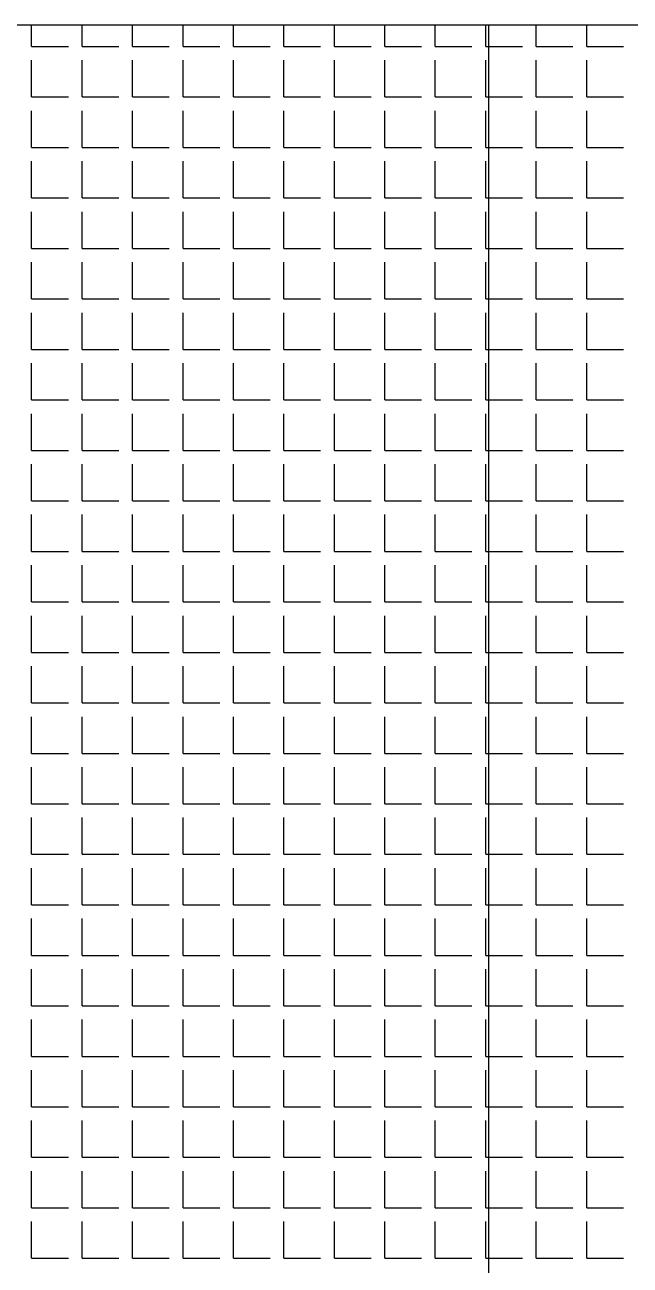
# Model space of a CAD drawing. Header units: millimetres. Extents: x -2063041 to -1932644, y 197605868 to 197643080.
# Drawn here: x -2046615.7 to -2046553.1, y 197627169.6 to 197627297.7 of the extents above; entities that cross this region are included whole.
import ezdxf

# ---------------------------------------------------------------- set-up
doc = ezdxf.new("R2010")
doc.units = ezdxf.units.MM
doc.layers.add('СКУД', color=7, linetype='Continuous')

msp = doc.modelspace()

# ---------------------------------------------------------------- linework, layer by layer
at = {"layer": 'СКУД', "color": 18, "true_color": 0x000000}
for p, q in [((-2046614.94, 197627295.48), (-2046614.94, 197627297.71)), ((-2046609.73, 197627295.48), (-2046609.73, 197627297.71)), ((-2046604.51, 197627295.48), (-2046604.51, 197627297.71)), ((-2046599.3, 197627295.48), (-2046599.3, 197627297.71)), ((-2046594.09, 197627295.48), (-2046594.09, 197627297.71)), ((-2046588.87, 197627295.48), (-2046588.87, 197627297.71)), ((-2046583.66, 197627295.48), (-2046583.66, 197627297.71)), ((-2046578.45, 197627295.48), (-2046578.45, 197627297.71)), ((-2046573.23, 197627295.48), (-2046573.23, 197627297.71)), ((-2046568.02, 197627295.48), (-2046568.02, 197627297.71)), ((-2046562.81, 197627295.48), (-2046562.81, 197627297.71)), ((-2046557.59, 197627295.48), (-2046557.59, 197627297.71)), ((-2046614.94, 197627295.48), (-2046611.15, 197627295.48)), ((-2046609.73, 197627295.48), (-2046605.93, 197627295.48)), ((-2046604.51, 197627295.48), (-2046600.72, 197627295.48)), ((-2046599.3, 197627295.48), (-2046595.51, 197627295.48)), ((-2046594.09, 197627295.48), (-2046590.29, 197627295.48)), ((-2046588.87, 197627295.48), (-2046585.08, 197627295.48)), ((-2046583.66, 197627295.48), (-2046579.87, 197627295.48)), ((-2046578.45, 197627295.48), (-2046574.65, 197627295.48)), ((-2046573.23, 197627295.48), (-2046569.44, 197627295.48)), ((-2046568.02, 197627295.48), (-2046567.69, 197627295.48)), ((-2046567.69, 197627295.48), (-2046564.23, 197627295.48)), ((-2046562.81, 197627295.48), (-2046559.01, 197627295.48)), ((-2046557.59, 197627295.48), (-2046553.8, 197627295.48)), ((-2046614.94, 197627290.27), (-2046614.94, 197627294.06)), ((-2046609.73, 197627290.27), (-2046609.73, 197627294.06)), ((-2046604.51, 197627290.27), (-2046604.51, 197627294.06)), ((-2046599.3, 197627290.27), (-2046599.3, 197627294.06)), ((-2046594.09, 197627290.27), (-2046594.09, 197627294.06)), ((-2046588.87, 197627290.27), (-2046588.87, 197627294.06)), ((-2046583.66, 197627290.27), (-2046583.66, 197627294.06)), ((-2046578.45, 197627290.27), (-2046578.45, 197627294.06)), ((-2046573.23, 197627290.27), (-2046573.23, 197627294.06)), ((-2046568.02, 197627290.27), (-2046568.02, 197627294.06)), ((-2046562.81, 197627290.27), (-2046562.81, 197627294.06)), ((-2046557.59, 197627290.27), (-2046557.59, 197627294.06)), ((-2046614.94, 197627290.27), (-2046611.15, 197627290.27)), ((-2046609.73, 197627290.27), (-2046605.93, 197627290.27)), ((-2046604.51, 197627290.27), (-2046600.72, 197627290.27)), ((-2046599.3, 197627290.27), (-2046595.51, 197627290.27)), ((-2046594.09, 197627290.27), (-2046590.29, 197627290.27)), ((-2046588.87, 197627290.27), (-2046585.08, 197627290.27)), ((-2046583.66, 197627290.27), (-2046579.87, 197627290.27)), ((-2046578.45, 197627290.27), (-2046574.65, 197627290.27)), ((-2046573.23, 197627290.27), (-2046569.44, 197627290.27)), ((-2046568.02, 197627290.27), (-2046567.69, 197627290.27)), ((-2046567.69, 197627290.27), (-2046564.23, 197627290.27)), ((-2046562.81, 197627290.27), (-2046559.01, 197627290.27)), ((-2046557.59, 197627290.27), (-2046553.8, 197627290.27)), ((-2046614.94, 197627285.05), (-2046614.94, 197627288.84)), ((-2046609.73, 197627285.05), (-2046609.73, 197627288.84)), ((-2046604.51, 197627285.05), (-2046604.51, 197627288.84)), ((-2046599.3, 197627285.05), (-2046599.3, 197627288.84)), ((-2046594.09, 197627285.05), (-2046594.09, 197627288.84)), ((-2046588.87, 197627285.05), (-2046588.87, 197627288.84)), ((-2046583.66, 197627285.05), (-2046583.66, 197627288.84)), ((-2046578.45, 197627285.05), (-2046578.45, 197627288.84)), ((-2046573.23, 197627285.05), (-2046573.23, 197627288.84)), ((-2046568.02, 197627285.05), (-2046568.02, 197627288.84)), ((-2046562.81, 197627285.05), (-2046562.81, 197627288.84)), ((-2046557.59, 197627285.05), (-2046557.59, 197627288.84)), ((-2046614.94, 197627285.05), (-2046611.15, 197627285.05)), ((-2046609.73, 197627285.05), (-2046605.93, 197627285.05)), ((-2046604.51, 197627285.05), (-2046600.72, 197627285.05)), ((-2046599.3, 197627285.05), (-2046595.51, 197627285.05)), ((-2046594.09, 197627285.05), (-2046590.29, 197627285.05)), ((-2046588.87, 197627285.05), (-2046585.08, 197627285.05)), ((-2046583.66, 197627285.05), (-2046579.87, 197627285.05)), ((-2046578.45, 197627285.05), (-2046574.65, 197627285.05)), ((-2046573.23, 197627285.05), (-2046569.44, 197627285.05)), ((-2046568.02, 197627285.05), (-2046567.69, 197627285.05)), ((-2046567.69, 197627285.05), (-2046564.23, 197627285.05)), ((-2046562.81, 197627285.05), (-2046559.01, 197627285.05)), ((-2046557.59, 197627285.05), (-2046553.8, 197627285.05)), ((-2046614.94, 197627279.84), (-2046614.94, 197627283.63)), ((-2046609.73, 197627279.84), (-2046609.73, 197627283.63)), ((-2046604.51, 197627279.84), (-2046604.51, 197627283.63)), ((-2046599.3, 197627279.84), (-2046599.3, 197627283.63)), ((-2046594.09, 197627279.84), (-2046594.09, 197627283.63)), ((-2046588.87, 197627279.84), (-2046588.87, 197627283.63)), ((-2046583.66, 197627279.84), (-2046583.66, 197627283.63)), ((-2046578.45, 197627279.84), (-2046578.45, 197627283.63)), ((-2046573.23, 197627279.84), (-2046573.23, 197627283.63)), ((-2046568.02, 197627279.84), (-2046568.02, 197627283.63)), ((-2046562.81, 197627279.84), (-2046562.81, 197627283.63)), ((-2046557.59, 197627279.84), (-2046557.59, 197627283.63)), ((-2046614.94, 197627279.84), (-2046611.15, 197627279.84)), ((-2046609.73, 197627279.84), (-2046605.93, 197627279.84)), ((-2046604.51, 197627279.84), (-2046600.72, 197627279.84)), ((-2046599.3, 197627279.84), (-2046595.51, 197627279.84)), ((-2046594.09, 197627279.84), (-2046590.29, 197627279.84)), ((-2046588.87, 197627279.84), (-2046585.08, 197627279.84)), ((-2046583.66, 197627279.84), (-2046579.87, 197627279.84)), ((-2046578.45, 197627279.84), (-2046574.65, 197627279.84)), ((-2046573.23, 197627279.84), (-2046569.44, 197627279.84)), ((-2046568.02, 197627279.84), (-2046567.69, 197627279.84)), ((-2046567.69, 197627279.84), (-2046564.23, 197627279.84)), ((-2046562.81, 197627279.84), (-2046559.01, 197627279.84)), ((-2046557.59, 197627279.84), (-2046553.8, 197627279.84)), ((-2046614.94, 197627274.63), (-2046614.94, 197627278.42)), ((-2046609.73, 197627274.63), (-2046609.73, 197627278.42)), ((-2046604.51, 197627274.63), (-2046604.51, 197627278.42)), ((-2046599.3, 197627274.63), (-2046599.3, 197627278.42)), ((-2046594.09, 197627274.63), (-2046594.09, 197627278.42)), ((-2046588.87, 197627274.63), (-2046588.87, 197627278.42)), ((-2046583.66, 197627274.63), (-2046583.66, 197627278.42)), ((-2046578.45, 197627274.63), (-2046578.45, 197627278.42)), ((-2046573.23, 197627274.63), (-2046573.23, 197627278.42)), ((-2046568.02, 197627274.63), (-2046568.02, 197627278.42)), ((-2046562.81, 197627274.63), (-2046562.81, 197627278.42)), ((-2046557.59, 197627274.63), (-2046557.59, 197627278.42)), ((-2046614.94, 197627274.63), (-2046611.15, 197627274.63)), ((-2046609.73, 197627274.63), (-2046605.93, 197627274.63)), ((-2046604.51, 197627274.63), (-2046600.72, 197627274.63)), ((-2046599.3, 197627274.63), (-2046595.51, 197627274.63)), ((-2046594.09, 197627274.63), (-2046590.29, 197627274.63)), ((-2046588.87, 197627274.63), (-2046585.08, 197627274.63)), ((-2046583.66, 197627274.63), (-2046579.87, 197627274.63)), ((-2046578.45, 197627274.63), (-2046574.65, 197627274.63)), ((-2046573.23, 197627274.63), (-2046569.44, 197627274.63)), ((-2046568.02, 197627274.63), (-2046567.69, 197627274.63)), ((-2046567.69, 197627274.63), (-2046564.23, 197627274.63)), ((-2046562.81, 197627274.63), (-2046559.01, 197627274.63)), ((-2046557.59, 197627274.63), (-2046553.8, 197627274.63)), ((-2046614.94, 197627269.41), (-2046614.94, 197627273.2)), ((-2046609.73, 197627269.41), (-2046609.73, 197627273.2)), ((-2046604.51, 197627269.41), (-2046604.51, 197627273.2)), ((-2046599.3, 197627269.41), (-2046599.3, 197627273.2)), ((-2046594.09, 197627269.41), (-2046594.09, 197627273.2)), ((-2046588.87, 197627269.41), (-2046588.87, 197627273.2)), ((-2046583.66, 197627269.41), (-2046583.66, 197627273.2)), ((-2046578.45, 197627269.41), (-2046578.45, 197627273.2)), ((-2046573.23, 197627269.41), (-2046573.23, 197627273.2)), ((-2046568.02, 197627269.41), (-2046568.02, 197627273.2)), ((-2046562.81, 197627269.41), (-2046562.81, 197627273.2)), ((-2046557.59, 197627269.41), (-2046557.59, 197627273.2)), ((-2046614.94, 197627269.41), (-2046611.15, 197627269.41)), ((-2046609.73, 197627269.41), (-2046605.93, 197627269.41)), ((-2046604.51, 197627269.41), (-2046600.72, 197627269.41)), ((-2046599.3, 197627269.41), (-2046595.51, 197627269.41)), ((-2046594.09, 197627269.41), (-2046590.29, 197627269.41)), ((-2046588.87, 197627269.41), (-2046585.08, 197627269.41)), ((-2046583.66, 197627269.41), (-2046579.87, 197627269.41)), ((-2046578.45, 197627269.41), (-2046574.65, 197627269.41)), ((-2046573.23, 197627269.41), (-2046569.44, 197627269.41)), ((-2046568.02, 197627269.41), (-2046567.69, 197627269.41)), ((-2046567.69, 197627269.41), (-2046564.23, 197627269.41)), ((-2046562.81, 197627269.41), (-2046559.01, 197627269.41)), ((-2046557.59, 197627269.41), (-2046553.8, 197627269.41)), ((-2046614.94, 197627264.2), (-2046614.94, 197627267.99)), ((-2046609.73, 197627264.2), (-2046609.73, 197627267.99)), ((-2046604.51, 197627264.2), (-2046604.51, 197627267.99)), ((-2046599.3, 197627264.2), (-2046599.3, 197627267.99)), ((-2046594.09, 197627264.2), (-2046594.09, 197627267.99)), ((-2046588.87, 197627264.2), (-2046588.87, 197627267.99)), ((-2046583.66, 197627264.2), (-2046583.66, 197627267.99)), ((-2046578.45, 197627264.2), (-2046578.45, 197627267.99)), ((-2046573.23, 197627264.2), (-2046573.23, 197627267.99)), ((-2046568.02, 197627264.2), (-2046568.02, 197627267.99)), ((-2046562.81, 197627264.2), (-2046562.81, 197627267.99)), ((-2046557.59, 197627264.2), (-2046557.59, 197627267.99)), ((-2046614.94, 197627264.2), (-2046611.15, 197627264.2)), ((-2046609.73, 197627264.2), (-2046605.93, 197627264.2)), ((-2046604.51, 197627264.2), (-2046600.72, 197627264.2)), ((-2046599.3, 197627264.2), (-2046595.51, 197627264.2)), ((-2046594.09, 197627264.2), (-2046590.29, 197627264.2)), ((-2046588.87, 197627264.2), (-2046585.08, 197627264.2)), ((-2046583.66, 197627264.2), (-2046579.87, 197627264.2)), ((-2046578.45, 197627264.2), (-2046574.65, 197627264.2)), ((-2046573.23, 197627264.2), (-2046569.44, 197627264.2)), ((-2046568.02, 197627264.2), (-2046567.69, 197627264.2)), ((-2046567.69, 197627264.2), (-2046564.23, 197627264.2)), ((-2046562.81, 197627264.2), (-2046559.01, 197627264.2)), ((-2046557.59, 197627264.2), (-2046553.8, 197627264.2)), ((-2046614.94, 197627258.99), (-2046614.94, 197627262.78)), ((-2046609.73, 197627258.99), (-2046609.73, 197627262.78)), ((-2046604.51, 197627258.99), (-2046604.51, 197627262.78)), ((-2046599.3, 197627258.99), (-2046599.3, 197627262.78)), ((-2046594.09, 197627258.99), (-2046594.09, 197627262.78)), ((-2046588.87, 197627258.99), (-2046588.87, 197627262.78)), ((-2046583.66, 197627258.99), (-2046583.66, 197627262.78)), ((-2046578.45, 197627258.99), (-2046578.45, 197627262.78)), ((-2046573.23, 197627258.99), (-2046573.23, 197627262.78)), ((-2046568.02, 197627258.99), (-2046568.02, 197627262.78)), ((-2046562.81, 197627258.99), (-2046562.81, 197627262.78)), ((-2046557.59, 197627258.99), (-2046557.59, 197627262.78)), ((-2046614.94, 197627258.99), (-2046611.15, 197627258.99)), ((-2046609.73, 197627258.99), (-2046605.93, 197627258.99)), ((-2046604.51, 197627258.99), (-2046600.72, 197627258.99)), ((-2046599.3, 197627258.99), (-2046595.51, 197627258.99)), ((-2046594.09, 197627258.99), (-2046590.29, 197627258.99)), ((-2046588.87, 197627258.99), (-2046585.08, 197627258.99)), ((-2046583.66, 197627258.99), (-2046579.87, 197627258.99)), ((-2046578.45, 197627258.99), (-2046574.65, 197627258.99)), ((-2046573.23, 197627258.99), (-2046569.44, 197627258.99)), ((-2046568.02, 197627258.99), (-2046567.69, 197627258.99)), ((-2046567.69, 197627258.99), (-2046564.23, 197627258.99)), ((-2046562.81, 197627258.99), (-2046559.01, 197627258.99)), ((-2046557.59, 197627258.99), (-2046553.8, 197627258.99)), ((-2046614.94, 197627253.77), (-2046614.94, 197627257.56)), ((-2046609.73, 197627253.77), (-2046609.73, 197627257.56)), ((-2046604.51, 197627253.77), (-2046604.51, 197627257.56)), ((-2046599.3, 197627253.77), (-2046599.3, 197627257.56)), ((-2046594.09, 197627253.77), (-2046594.09, 197627257.56)), ((-2046588.87, 197627253.77), (-2046588.87, 197627257.56)), ((-2046583.66, 197627253.77), (-2046583.66, 197627257.56)), ((-2046578.45, 197627253.77), (-2046578.45, 197627257.56)), ((-2046573.23, 197627253.77), (-2046573.23, 197627257.56)), ((-2046568.02, 197627253.77), (-2046568.02, 197627257.56)), ((-2046562.81, 197627253.77), (-2046562.81, 197627257.56)), ((-2046557.59, 197627253.77), (-2046557.59, 197627257.56)), ((-2046614.94, 197627253.77), (-2046611.15, 197627253.77)), ((-2046609.73, 197627253.77), (-2046605.93, 197627253.77)), ((-2046604.51, 197627253.77), (-2046600.72, 197627253.77)), ((-2046599.3, 197627253.77), (-2046595.51, 197627253.77)), ((-2046594.09, 197627253.77), (-2046590.29, 197627253.77)), ((-2046588.87, 197627253.77), (-2046585.08, 197627253.77)), ((-2046583.66, 197627253.77), (-2046579.87, 197627253.77)), ((-2046578.45, 197627253.77), (-2046574.65, 197627253.77)), ((-2046573.23, 197627253.77), (-2046569.44, 197627253.77)), ((-2046568.02, 197627253.77), (-2046567.69, 197627253.77)), ((-2046567.69, 197627253.77), (-2046564.23, 197627253.77)), ((-2046562.81, 197627253.77), (-2046559.01, 197627253.77)), ((-2046557.59, 197627253.77), (-2046553.8, 197627253.77)), ((-2046614.94, 197627248.56), (-2046614.94, 197627252.35)), ((-2046609.73, 197627248.56), (-2046609.73, 197627252.35)), ((-2046604.51, 197627248.56), (-2046604.51, 197627252.35)), ((-2046599.3, 197627248.56), (-2046599.3, 197627252.35)), ((-2046594.09, 197627248.56), (-2046594.09, 197627252.35)), ((-2046588.87, 197627248.56), (-2046588.87, 197627252.35)), ((-2046583.66, 197627248.56), (-2046583.66, 197627252.35)), ((-2046578.45, 197627248.56), (-2046578.45, 197627252.35)), ((-2046573.23, 197627248.56), (-2046573.23, 197627252.35)), ((-2046568.02, 197627248.56), (-2046568.02, 197627252.35)), ((-2046562.81, 197627248.56), (-2046562.81, 197627252.35)), ((-2046557.59, 197627248.56), (-2046557.59, 197627252.35)), ((-2046614.94, 197627248.56), (-2046611.15, 197627248.56)), ((-2046609.73, 197627248.56), (-2046605.93, 197627248.56)), ((-2046604.51, 197627248.56), (-2046600.72, 197627248.56)), ((-2046599.3, 197627248.56), (-2046595.51, 197627248.56)), ((-2046594.09, 197627248.56), (-2046590.29, 197627248.56)), ((-2046588.87, 197627248.56), (-2046585.08, 197627248.56)), ((-2046583.66, 197627248.56), (-2046579.87, 197627248.56)), ((-2046578.45, 197627248.56), (-2046574.65, 197627248.56)), ((-2046573.23, 197627248.56), (-2046569.44, 197627248.56)), ((-2046568.02, 197627248.56), (-2046567.69, 197627248.56)), ((-2046567.69, 197627248.56), (-2046564.23, 197627248.56)), ((-2046562.81, 197627248.56), (-2046559.01, 197627248.56)), ((-2046557.59, 197627248.56), (-2046553.8, 197627248.56)), ((-2046614.94, 197627243.35), (-2046614.94, 197627247.14)), ((-2046609.73, 197627243.35), (-2046609.73, 197627247.14)), ((-2046604.51, 197627243.35), (-2046604.51, 197627247.14)), ((-2046599.3, 197627243.35), (-2046599.3, 197627247.14)), ((-2046594.09, 197627243.35), (-2046594.09, 197627247.14)), ((-2046588.87, 197627243.35), (-2046588.87, 197627247.14)), ((-2046583.66, 197627243.35), (-2046583.66, 197627247.14)), ((-2046578.45, 197627243.35), (-2046578.45, 197627247.14)), ((-2046573.23, 197627243.35), (-2046573.23, 197627247.14)), ((-2046568.02, 197627243.35), (-2046568.02, 197627247.14)), ((-2046562.81, 197627243.35), (-2046562.81, 197627247.14)), ((-2046557.59, 197627243.35), (-2046557.59, 197627247.14)), ((-2046614.94, 197627243.35), (-2046611.15, 197627243.35)), ((-2046609.73, 197627243.35), (-2046605.93, 197627243.35)), ((-2046604.51, 197627243.35), (-2046600.72, 197627243.35)), ((-2046599.3, 197627243.35), (-2046595.51, 197627243.35)), ((-2046594.09, 197627243.35), (-2046590.29, 197627243.35)), ((-2046588.87, 197627243.35), (-2046585.08, 197627243.35)), ((-2046583.66, 197627243.35), (-2046579.87, 197627243.35)), ((-2046578.45, 197627243.35), (-2046574.65, 197627243.35)), ((-2046573.23, 197627243.35), (-2046569.44, 197627243.35)), ((-2046568.02, 197627243.35), (-2046567.69, 197627243.35)), ((-2046567.69, 197627243.35), (-2046564.23, 197627243.35)), ((-2046562.81, 197627243.35), (-2046559.01, 197627243.35)), ((-2046557.59, 197627243.35), (-2046553.8, 197627243.35)), ((-2046614.94, 197627238.13), (-2046614.94, 197627241.92)), ((-2046609.73, 197627238.13), (-2046609.73, 197627241.92)), ((-2046604.51, 197627238.13), (-2046604.51, 197627241.92)), ((-2046599.3, 197627238.13), (-2046599.3, 197627241.92)), ((-2046594.09, 197627238.13), (-2046594.09, 197627241.92)), ((-2046588.87, 197627238.13), (-2046588.87, 197627241.92)), ((-2046583.66, 197627238.13), (-2046583.66, 197627241.92)), ((-2046578.45, 197627238.13), (-2046578.45, 197627241.92)), ((-2046573.23, 197627238.13), (-2046573.23, 197627241.92)), ((-2046568.02, 197627238.13), (-2046568.02, 197627241.92)), ((-2046562.81, 197627238.13), (-2046562.81, 197627241.92)), ((-2046557.59, 197627238.13), (-2046557.59, 197627241.92)), ((-2046614.94, 197627238.13), (-2046611.15, 197627238.13)), ((-2046609.73, 197627238.13), (-2046605.93, 197627238.13)), ((-2046604.51, 197627238.13), (-2046600.72, 197627238.13)), ((-2046599.3, 197627238.13), (-2046595.51, 197627238.13)), ((-2046594.09, 197627238.13), (-2046590.29, 197627238.13)), ((-2046588.87, 197627238.13), (-2046585.08, 197627238.13)), ((-2046583.66, 197627238.13), (-2046579.87, 197627238.13)), ((-2046578.45, 197627238.13), (-2046574.65, 197627238.13)), ((-2046573.23, 197627238.13), (-2046569.44, 197627238.13)), ((-2046568.02, 197627238.13), (-2046567.69, 197627238.13)), ((-2046567.69, 197627238.13), (-2046564.23, 197627238.13)), ((-2046562.81, 197627238.13), (-2046559.01, 197627238.13)), ((-2046557.59, 197627238.13), (-2046553.8, 197627238.13)), ((-2046614.94, 197627232.92), (-2046614.94, 197627236.71)), ((-2046609.73, 197627232.92), (-2046609.73, 197627236.71)), ((-2046604.51, 197627232.92), (-2046604.51, 197627236.71)), ((-2046599.3, 197627232.92), (-2046599.3, 197627236.71)), ((-2046594.09, 197627232.92), (-2046594.09, 197627236.71)), ((-2046588.87, 197627232.92), (-2046588.87, 197627236.71)), ((-2046583.66, 197627232.92), (-2046583.66, 197627236.71)), ((-2046578.45, 197627232.92), (-2046578.45, 197627236.71)), ((-2046573.23, 197627232.92), (-2046573.23, 197627236.71)), ((-2046568.02, 197627232.92), (-2046568.02, 197627236.71)), ((-2046562.81, 197627232.92), (-2046562.81, 197627236.71)), ((-2046557.59, 197627232.92), (-2046557.59, 197627236.71)), ((-2046614.94, 197627232.92), (-2046611.15, 197627232.92)), ((-2046609.73, 197627232.92), (-2046605.93, 197627232.92)), ((-2046604.51, 197627232.92), (-2046600.72, 197627232.92)), ((-2046599.3, 197627232.92), (-2046595.51, 197627232.92)), ((-2046594.09, 197627232.92), (-2046590.29, 197627232.92)), ((-2046588.87, 197627232.92), (-2046585.08, 197627232.92)), ((-2046583.66, 197627232.92), (-2046579.87, 197627232.92)), ((-2046578.45, 197627232.92), (-2046574.65, 197627232.92)), ((-2046573.23, 197627232.92), (-2046569.44, 197627232.92)), ((-2046568.02, 197627232.92), (-2046567.69, 197627232.92)), ((-2046567.69, 197627232.92), (-2046564.23, 197627232.92)), ((-2046562.81, 197627232.92), (-2046559.01, 197627232.92)), ((-2046557.59, 197627232.92), (-2046553.8, 197627232.92)), ((-2046614.94, 197627227.71), (-2046614.94, 197627231.5)), ((-2046609.73, 197627227.71), (-2046609.73, 197627231.5)), ((-2046604.51, 197627227.71), (-2046604.51, 197627231.5)), ((-2046599.3, 197627227.71), (-2046599.3, 197627231.5)), ((-2046594.09, 197627227.71), (-2046594.09, 197627231.5)), ((-2046588.87, 197627227.71), (-2046588.87, 197627231.5)), ((-2046583.66, 197627227.71), (-2046583.66, 197627231.5)), ((-2046578.45, 197627227.71), (-2046578.45, 197627231.5)), ((-2046573.23, 197627227.71), (-2046573.23, 197627231.5)), ((-2046568.02, 197627227.71), (-2046568.02, 197627231.5)), ((-2046562.81, 197627227.71), (-2046562.81, 197627231.5)), ((-2046557.59, 197627227.71), (-2046557.59, 197627231.5)), ((-2046614.94, 197627227.71), (-2046611.15, 197627227.71)), ((-2046609.73, 197627227.71), (-2046605.93, 197627227.71)), ((-2046604.51, 197627227.71), (-2046600.72, 197627227.71)), ((-2046599.3, 197627227.71), (-2046595.51, 197627227.71)), ((-2046594.09, 197627227.71), (-2046590.29, 197627227.71)), ((-2046588.87, 197627227.71), (-2046585.08, 197627227.71)), ((-2046583.66, 197627227.71), (-2046579.87, 197627227.71)), ((-2046578.45, 197627227.71), (-2046574.65, 197627227.71)), ((-2046573.23, 197627227.71), (-2046569.44, 197627227.71)), ((-2046568.02, 197627227.71), (-2046567.69, 197627227.71)), ((-2046567.69, 197627227.71), (-2046564.23, 197627227.71)), ((-2046562.81, 197627227.71), (-2046559.01, 197627227.71)), ((-2046557.59, 197627227.71), (-2046553.8, 197627227.71)), ((-2046614.94, 197627222.49), (-2046614.94, 197627226.28)), ((-2046609.73, 197627222.49), (-2046609.73, 197627226.28)), ((-2046604.51, 197627222.49), (-2046604.51, 197627226.28)), ((-2046599.3, 197627222.49), (-2046599.3, 197627226.28)), ((-2046594.09, 197627222.49), (-2046594.09, 197627226.28)), ((-2046588.87, 197627222.49), (-2046588.87, 197627226.28)), ((-2046583.66, 197627222.49), (-2046583.66, 197627226.28)), ((-2046578.45, 197627222.49), (-2046578.45, 197627226.28)), ((-2046573.23, 197627222.49), (-2046573.23, 197627226.28)), ((-2046568.02, 197627222.49), (-2046568.02, 197627226.28)), ((-2046562.81, 197627222.49), (-2046562.81, 197627226.28)), ((-2046557.59, 197627222.49), (-2046557.59, 197627226.28)), ((-2046614.94, 197627222.49), (-2046611.15, 197627222.49)), ((-2046609.73, 197627222.49), (-2046605.93, 197627222.49)), ((-2046604.51, 197627222.49), (-2046600.72, 197627222.49)), ((-2046599.3, 197627222.49), (-2046595.51, 197627222.49)), ((-2046594.09, 197627222.49), (-2046590.29, 197627222.49)), ((-2046588.87, 197627222.49), (-2046585.08, 197627222.49)), ((-2046583.66, 197627222.49), (-2046579.87, 197627222.49)), ((-2046578.45, 197627222.49), (-2046574.65, 197627222.49)), ((-2046573.23, 197627222.49), (-2046569.44, 197627222.49)), ((-2046568.02, 197627222.49), (-2046567.69, 197627222.49)), ((-2046567.69, 197627222.49), (-2046564.23, 197627222.49)), ((-2046562.81, 197627222.49), (-2046559.01, 197627222.49)), ((-2046557.59, 197627222.49), (-2046553.8, 197627222.49)), ((-2046614.94, 197627217.28), (-2046614.94, 197627221.07)), ((-2046609.73, 197627217.28), (-2046609.73, 197627221.07)), ((-2046604.51, 197627217.28), (-2046604.51, 197627221.07)), ((-2046599.3, 197627217.28), (-2046599.3, 197627221.07)), ((-2046594.09, 197627217.28), (-2046594.09, 197627221.07)), ((-2046588.87, 197627217.28), (-2046588.87, 197627221.07)), ((-2046583.66, 197627217.28), (-2046583.66, 197627221.07)), ((-2046578.45, 197627217.28), (-2046578.45, 197627221.07)), ((-2046573.23, 197627217.28), (-2046573.23, 197627221.07)), ((-2046568.02, 197627217.28), (-2046568.02, 197627221.07)), ((-2046562.81, 197627217.28), (-2046562.81, 197627221.07)), ((-2046557.59, 197627217.28), (-2046557.59, 197627221.07)), ((-2046614.94, 197627217.28), (-2046611.15, 197627217.28)), ((-2046609.73, 197627217.28), (-2046605.93, 197627217.28)), ((-2046604.51, 197627217.28), (-2046600.72, 197627217.28)), ((-2046599.3, 197627217.28), (-2046595.51, 197627217.28)), ((-2046594.09, 197627217.28), (-2046590.29, 197627217.28)), ((-2046588.87, 197627217.28), (-2046585.08, 197627217.28)), ((-2046583.66, 197627217.28), (-2046579.87, 197627217.28)), ((-2046578.45, 197627217.28), (-2046574.65, 197627217.28)), ((-2046573.23, 197627217.28), (-2046569.44, 197627217.28)), ((-2046568.02, 197627217.28), (-2046567.69, 197627217.28)), ((-2046567.69, 197627217.28), (-2046564.23, 197627217.28)), ((-2046562.81, 197627217.28), (-2046559.01, 197627217.28)), ((-2046557.59, 197627217.28), (-2046553.8, 197627217.28)), ((-2046614.94, 197627212.07), (-2046614.94, 197627215.86)), ((-2046609.73, 197627212.07), (-2046609.73, 197627215.86)), ((-2046604.51, 197627212.07), (-2046604.51, 197627215.86)), ((-2046599.3, 197627212.07), (-2046599.3, 197627215.86)), ((-2046594.09, 197627212.07), (-2046594.09, 197627215.86)), ((-2046588.87, 197627212.07), (-2046588.87, 197627215.86)), ((-2046583.66, 197627212.07), (-2046583.66, 197627215.86)), ((-2046578.45, 197627212.07), (-2046578.45, 197627215.86)), ((-2046573.23, 197627212.07), (-2046573.23, 197627215.86)), ((-2046568.02, 197627212.07), (-2046568.02, 197627215.86)), ((-2046562.81, 197627212.07), (-2046562.81, 197627215.86)), ((-2046557.59, 197627212.07), (-2046557.59, 197627215.86)), ((-2046614.94, 197627212.07), (-2046611.15, 197627212.07)), ((-2046609.73, 197627212.07), (-2046605.93, 197627212.07)), ((-2046604.51, 197627212.07), (-2046600.72, 197627212.07)), ((-2046599.3, 197627212.07), (-2046595.51, 197627212.07)), ((-2046594.09, 197627212.07), (-2046590.29, 197627212.07)), ((-2046588.87, 197627212.07), (-2046585.08, 197627212.07)), ((-2046583.66, 197627212.07), (-2046579.87, 197627212.07)), ((-2046578.45, 197627212.07), (-2046574.65, 197627212.07)), ((-2046573.23, 197627212.07), (-2046569.44, 197627212.07)), ((-2046568.02, 197627212.07), (-2046567.69, 197627212.07)), ((-2046567.69, 197627212.07), (-2046564.23, 197627212.07)), ((-2046562.81, 197627212.07), (-2046559.01, 197627212.07)), ((-2046557.59, 197627212.07), (-2046553.8, 197627212.07)), ((-2046614.94, 197627206.85), (-2046614.94, 197627210.64)), ((-2046609.73, 197627206.85), (-2046609.73, 197627210.64)), ((-2046604.51, 197627206.85), (-2046604.51, 197627210.64)), ((-2046599.3, 197627206.85), (-2046599.3, 197627210.64)), ((-2046594.09, 197627206.85), (-2046594.09, 197627210.64)), ((-2046588.87, 197627206.85), (-2046588.87, 197627210.64)), ((-2046583.66, 197627206.85), (-2046583.66, 197627210.64)), ((-2046578.45, 197627206.85), (-2046578.45, 197627210.64)), ((-2046573.23, 197627206.85), (-2046573.23, 197627210.64)), ((-2046568.02, 197627206.85), (-2046568.02, 197627210.64)), ((-2046562.81, 197627206.85), (-2046562.81, 197627210.64)), ((-2046557.59, 197627206.85), (-2046557.59, 197627210.64)), ((-2046614.94, 197627206.85), (-2046611.15, 197627206.85)), ((-2046609.73, 197627206.85), (-2046605.93, 197627206.85)), ((-2046604.51, 197627206.85), (-2046600.72, 197627206.85)), ((-2046599.3, 197627206.85), (-2046595.51, 197627206.85)), ((-2046594.09, 197627206.85), (-2046590.29, 197627206.85)), ((-2046588.87, 197627206.85), (-2046585.08, 197627206.85)), ((-2046583.66, 197627206.85), (-2046579.87, 197627206.85)), ((-2046578.45, 197627206.85), (-2046574.65, 197627206.85)), ((-2046573.23, 197627206.85), (-2046569.44, 197627206.85)), ((-2046568.02, 197627206.85), (-2046567.69, 197627206.85)), ((-2046567.69, 197627206.85), (-2046564.23, 197627206.85)), ((-2046562.81, 197627206.85), (-2046559.01, 197627206.85)), ((-2046557.59, 197627206.85), (-2046553.8, 197627206.85)), ((-2046614.94, 197627201.64), (-2046614.94, 197627205.43)), ((-2046609.73, 197627201.64), (-2046609.73, 197627205.43)), ((-2046604.51, 197627201.64), (-2046604.51, 197627205.43)), ((-2046599.3, 197627201.64), (-2046599.3, 197627205.43)), ((-2046594.09, 197627201.64), (-2046594.09, 197627205.43)), ((-2046588.87, 197627201.64), (-2046588.87, 197627205.43)), ((-2046583.66, 197627201.64), (-2046583.66, 197627205.43)), ((-2046578.45, 197627201.64), (-2046578.45, 197627205.43)), ((-2046573.23, 197627201.64), (-2046573.23, 197627205.43)), ((-2046568.02, 197627201.64), (-2046568.02, 197627205.43)), ((-2046562.81, 197627201.64), (-2046562.81, 197627205.43)), ((-2046557.59, 197627201.64), (-2046557.59, 197627205.43)), ((-2046614.94, 197627201.64), (-2046611.15, 197627201.64)), ((-2046609.73, 197627201.64), (-2046605.93, 197627201.64)), ((-2046604.51, 197627201.64), (-2046600.72, 197627201.64)), ((-2046599.3, 197627201.64), (-2046595.51, 197627201.64)), ((-2046594.09, 197627201.64), (-2046590.29, 197627201.64)), ((-2046588.87, 197627201.64), (-2046585.08, 197627201.64)), ((-2046583.66, 197627201.64), (-2046579.87, 197627201.64)), ((-2046578.45, 197627201.64), (-2046574.65, 197627201.64)), ((-2046573.23, 197627201.64), (-2046569.44, 197627201.64)), ((-2046568.02, 197627201.64), (-2046567.69, 197627201.64)), ((-2046567.69, 197627201.64), (-2046564.23, 197627201.64)), ((-2046562.81, 197627201.64), (-2046559.01, 197627201.64)), ((-2046557.59, 197627201.64), (-2046553.8, 197627201.64)), ((-2046614.94, 197627196.43), (-2046614.94, 197627200.22)), ((-2046609.73, 197627196.43), (-2046609.73, 197627200.22)), ((-2046604.51, 197627196.43), (-2046604.51, 197627200.22)), ((-2046599.3, 197627196.43), (-2046599.3, 197627200.22)), ((-2046594.09, 197627196.43), (-2046594.09, 197627200.22)), ((-2046588.87, 197627196.43), (-2046588.87, 197627200.22)), ((-2046583.66, 197627196.43), (-2046583.66, 197627200.22)), ((-2046578.45, 197627196.43), (-2046578.45, 197627200.22)), ((-2046573.23, 197627196.43), (-2046573.23, 197627200.22)), ((-2046568.02, 197627196.43), (-2046568.02, 197627200.22)), ((-2046562.81, 197627196.43), (-2046562.81, 197627200.22)), ((-2046557.59, 197627196.43), (-2046557.59, 197627200.22)), ((-2046614.94, 197627196.43), (-2046611.15, 197627196.43)), ((-2046609.73, 197627196.43), (-2046605.93, 197627196.43)), ((-2046604.51, 197627196.43), (-2046600.72, 197627196.43)), ((-2046599.3, 197627196.43), (-2046595.51, 197627196.43)), ((-2046594.09, 197627196.43), (-2046590.29, 197627196.43)), ((-2046588.87, 197627196.43), (-2046585.08, 197627196.43)), ((-2046583.66, 197627196.43), (-2046579.87, 197627196.43)), ((-2046578.45, 197627196.43), (-2046574.65, 197627196.43)), ((-2046573.23, 197627196.43), (-2046569.44, 197627196.43)), ((-2046568.02, 197627196.43), (-2046567.69, 197627196.43)), ((-2046567.69, 197627196.43), (-2046564.23, 197627196.43)), ((-2046562.81, 197627196.43), (-2046559.01, 197627196.43)), ((-2046557.59, 197627196.43), (-2046553.8, 197627196.43)), ((-2046614.94, 197627191.21), (-2046614.94, 197627195)), ((-2046609.73, 197627191.21), (-2046609.73, 197627195)), ((-2046604.51, 197627191.21), (-2046604.51, 197627195)), ((-2046599.3, 197627191.21), (-2046599.3, 197627195)), ((-2046594.09, 197627191.21), (-2046594.09, 197627195)), ((-2046588.87, 197627191.21), (-2046588.87, 197627195)), ((-2046583.66, 197627191.21), (-2046583.66, 197627195)), ((-2046578.45, 197627191.21), (-2046578.45, 197627195)), ((-2046573.23, 197627191.21), (-2046573.23, 197627195)), ((-2046568.02, 197627191.21), (-2046568.02, 197627195)), ((-2046562.81, 197627191.21), (-2046562.81, 197627195)), ((-2046557.59, 197627191.21), (-2046557.59, 197627195)), ((-2046614.94, 197627191.21), (-2046611.15, 197627191.21)), ((-2046609.73, 197627191.21), (-2046605.93, 197627191.21)), ((-2046604.51, 197627191.21), (-2046600.72, 197627191.21)), ((-2046599.3, 197627191.21), (-2046595.51, 197627191.21)), ((-2046594.09, 197627191.21), (-2046590.29, 197627191.21)), ((-2046588.87, 197627191.21), (-2046585.08, 197627191.21)), ((-2046583.66, 197627191.21), (-2046579.87, 197627191.21)), ((-2046578.45, 197627191.21), (-2046574.65, 197627191.21)), ((-2046573.23, 197627191.21), (-2046569.44, 197627191.21)), ((-2046568.02, 197627191.21), (-2046567.69, 197627191.21)), ((-2046567.69, 197627191.21), (-2046564.23, 197627191.21)), ((-2046562.81, 197627191.21), (-2046559.01, 197627191.21)), ((-2046557.59, 197627191.21), (-2046553.8, 197627191.21)), ((-2046614.94, 197627186), (-2046614.94, 197627189.79)), ((-2046609.73, 197627186), (-2046609.73, 197627189.79)), ((-2046604.51, 197627186), (-2046604.51, 197627189.79)), ((-2046599.3, 197627186), (-2046599.3, 197627189.79)), ((-2046594.09, 197627186), (-2046594.09, 197627189.79)), ((-2046588.87, 197627186), (-2046588.87, 197627189.79)), ((-2046583.66, 197627186), (-2046583.66, 197627189.79)), ((-2046578.45, 197627186), (-2046578.45, 197627189.79)), ((-2046573.23, 197627186), (-2046573.23, 197627189.79)), ((-2046568.02, 197627186), (-2046568.02, 197627189.79)), ((-2046562.81, 197627186), (-2046562.81, 197627189.79)), ((-2046557.59, 197627186), (-2046557.59, 197627189.79)), ((-2046614.94, 197627186), (-2046611.15, 197627186)), ((-2046609.73, 197627186), (-2046605.93, 197627186)), ((-2046604.51, 197627186), (-2046600.72, 197627186)), ((-2046599.3, 197627186), (-2046595.51, 197627186)), ((-2046594.09, 197627186), (-2046590.29, 197627186)), ((-2046588.87, 197627186), (-2046585.08, 197627186)), ((-2046583.66, 197627186), (-2046579.87, 197627186)), ((-2046578.45, 197627186), (-2046574.65, 197627186)), ((-2046573.23, 197627186), (-2046569.44, 197627186)), ((-2046568.02, 197627186), (-2046567.69, 197627186)), ((-2046567.69, 197627186), (-2046564.23, 197627186)), ((-2046562.81, 197627186), (-2046559.01, 197627186)), ((-2046557.59, 197627186), (-2046553.8, 197627186)), ((-2046614.94, 197627180.79), (-2046614.94, 197627184.58)), ((-2046609.73, 197627180.79), (-2046609.73, 197627184.58)), ((-2046604.51, 197627180.79), (-2046604.51, 197627184.58)), ((-2046599.3, 197627180.79), (-2046599.3, 197627184.58)), ((-2046594.09, 197627180.79), (-2046594.09, 197627184.58)), ((-2046588.87, 197627180.79), (-2046588.87, 197627184.58)), ((-2046583.66, 197627180.79), (-2046583.66, 197627184.58)), ((-2046578.45, 197627180.79), (-2046578.45, 197627184.58)), ((-2046573.23, 197627180.79), (-2046573.23, 197627184.58)), ((-2046568.02, 197627180.79), (-2046568.02, 197627184.58)), ((-2046562.81, 197627180.79), (-2046562.81, 197627184.58)), ((-2046557.59, 197627180.79), (-2046557.59, 197627184.58)), ((-2046614.94, 197627180.79), (-2046611.15, 197627180.79)), ((-2046609.73, 197627180.79), (-2046605.93, 197627180.79)), ((-2046604.51, 197627180.79), (-2046600.72, 197627180.79)), ((-2046599.3, 197627180.79), (-2046595.51, 197627180.79)), ((-2046594.09, 197627180.79), (-2046590.29, 197627180.79)), ((-2046588.87, 197627180.79), (-2046585.08, 197627180.79)), ((-2046583.66, 197627180.79), (-2046579.87, 197627180.79)), ((-2046578.45, 197627180.79), (-2046574.65, 197627180.79)), ((-2046573.23, 197627180.79), (-2046569.44, 197627180.79)), ((-2046568.02, 197627180.79), (-2046567.69, 197627180.79)), ((-2046567.69, 197627180.79), (-2046564.23, 197627180.79)), ((-2046562.81, 197627180.79), (-2046559.01, 197627180.79)), ((-2046557.59, 197627180.79), (-2046553.8, 197627180.79)), ((-2046614.94, 197627175.57), (-2046614.94, 197627179.36)), ((-2046609.73, 197627175.57), (-2046609.73, 197627179.36)), ((-2046604.51, 197627175.57), (-2046604.51, 197627179.36)), ((-2046599.3, 197627175.57), (-2046599.3, 197627179.36)), ((-2046594.09, 197627175.57), (-2046594.09, 197627179.36)), ((-2046588.87, 197627175.57), (-2046588.87, 197627179.36)), ((-2046583.66, 197627175.57), (-2046583.66, 197627179.36)), ((-2046578.45, 197627175.57), (-2046578.45, 197627179.36)), ((-2046573.23, 197627175.57), (-2046573.23, 197627179.36)), ((-2046568.02, 197627175.57), (-2046568.02, 197627179.36)), ((-2046562.81, 197627175.57), (-2046562.81, 197627179.36)), ((-2046557.59, 197627175.57), (-2046557.59, 197627179.36)), ((-2046614.94, 197627175.57), (-2046611.15, 197627175.57)), ((-2046609.73, 197627175.57), (-2046605.93, 197627175.57)), ((-2046604.51, 197627175.57), (-2046600.72, 197627175.57)), ((-2046599.3, 197627175.57), (-2046595.51, 197627175.57)), ((-2046594.09, 197627175.57), (-2046590.29, 197627175.57)), ((-2046588.87, 197627175.57), (-2046585.08, 197627175.57)), ((-2046583.66, 197627175.57), (-2046579.87, 197627175.57)), ((-2046578.45, 197627175.57), (-2046574.65, 197627175.57)), ((-2046573.23, 197627175.57), (-2046569.44, 197627175.57)), ((-2046568.02, 197627175.57), (-2046567.69, 197627175.57)), ((-2046567.69, 197627175.57), (-2046564.23, 197627175.57)), ((-2046562.81, 197627175.57), (-2046559.01, 197627175.57)), ((-2046557.59, 197627175.57), (-2046553.8, 197627175.57)), ((-2046614.94, 197627170.36), (-2046614.94, 197627174.15)), ((-2046609.73, 197627170.36), (-2046609.73, 197627174.15)), ((-2046604.51, 197627170.36), (-2046604.51, 197627174.15)), ((-2046599.3, 197627170.36), (-2046599.3, 197627174.15)), ((-2046594.09, 197627170.36), (-2046594.09, 197627174.15)), ((-2046588.87, 197627170.36), (-2046588.87, 197627174.15)), ((-2046583.66, 197627170.36), (-2046583.66, 197627174.15)), ((-2046578.45, 197627170.36), (-2046578.45, 197627174.15)), ((-2046573.23, 197627170.36), (-2046573.23, 197627174.15)), ((-2046568.02, 197627170.36), (-2046568.02, 197627174.15)), ((-2046562.81, 197627170.36), (-2046562.81, 197627174.15)), ((-2046557.59, 197627170.36), (-2046557.59, 197627174.15)), ((-2046614.94, 197627170.36), (-2046611.15, 197627170.36)), ((-2046609.73, 197627170.36), (-2046605.93, 197627170.36)), ((-2046604.51, 197627170.36), (-2046600.72, 197627170.36)), ((-2046599.3, 197627170.36), (-2046595.51, 197627170.36)), ((-2046594.09, 197627170.36), (-2046590.29, 197627170.36)), ((-2046588.87, 197627170.36), (-2046585.08, 197627170.36)), ((-2046583.66, 197627170.36), (-2046579.87, 197627170.36)), ((-2046578.45, 197627170.36), (-2046574.65, 197627170.36)), ((-2046573.23, 197627170.36), (-2046569.44, 197627170.36)), ((-2046568.02, 197627170.36), (-2046567.69, 197627170.36)), ((-2046567.69, 197627170.36), (-2046564.23, 197627170.36)), ((-2046562.81, 197627170.36), (-2046559.01, 197627170.36)), ((-2046557.59, 197627170.36), (-2046553.8, 197627170.36))]:
    msp.add_line(p, q, dxfattribs=at)
for points in [[(-2048127.36, 197627297.71), (-2043286.42, 197627297.71), (-2043286.42, 197615835.59), (-2043580.99, 197615835.59), (-2043580.99, 197626939.77), (-2046455.74, 197626939.77), (-2046455.74, 197627297.71)], [(-2046567.69, 197627118.74), (-2046567.69, 197627297.71)]]:
    msp.add_lwpolyline(points, dxfattribs=at)

doc.saveas('drawing.dxf')
